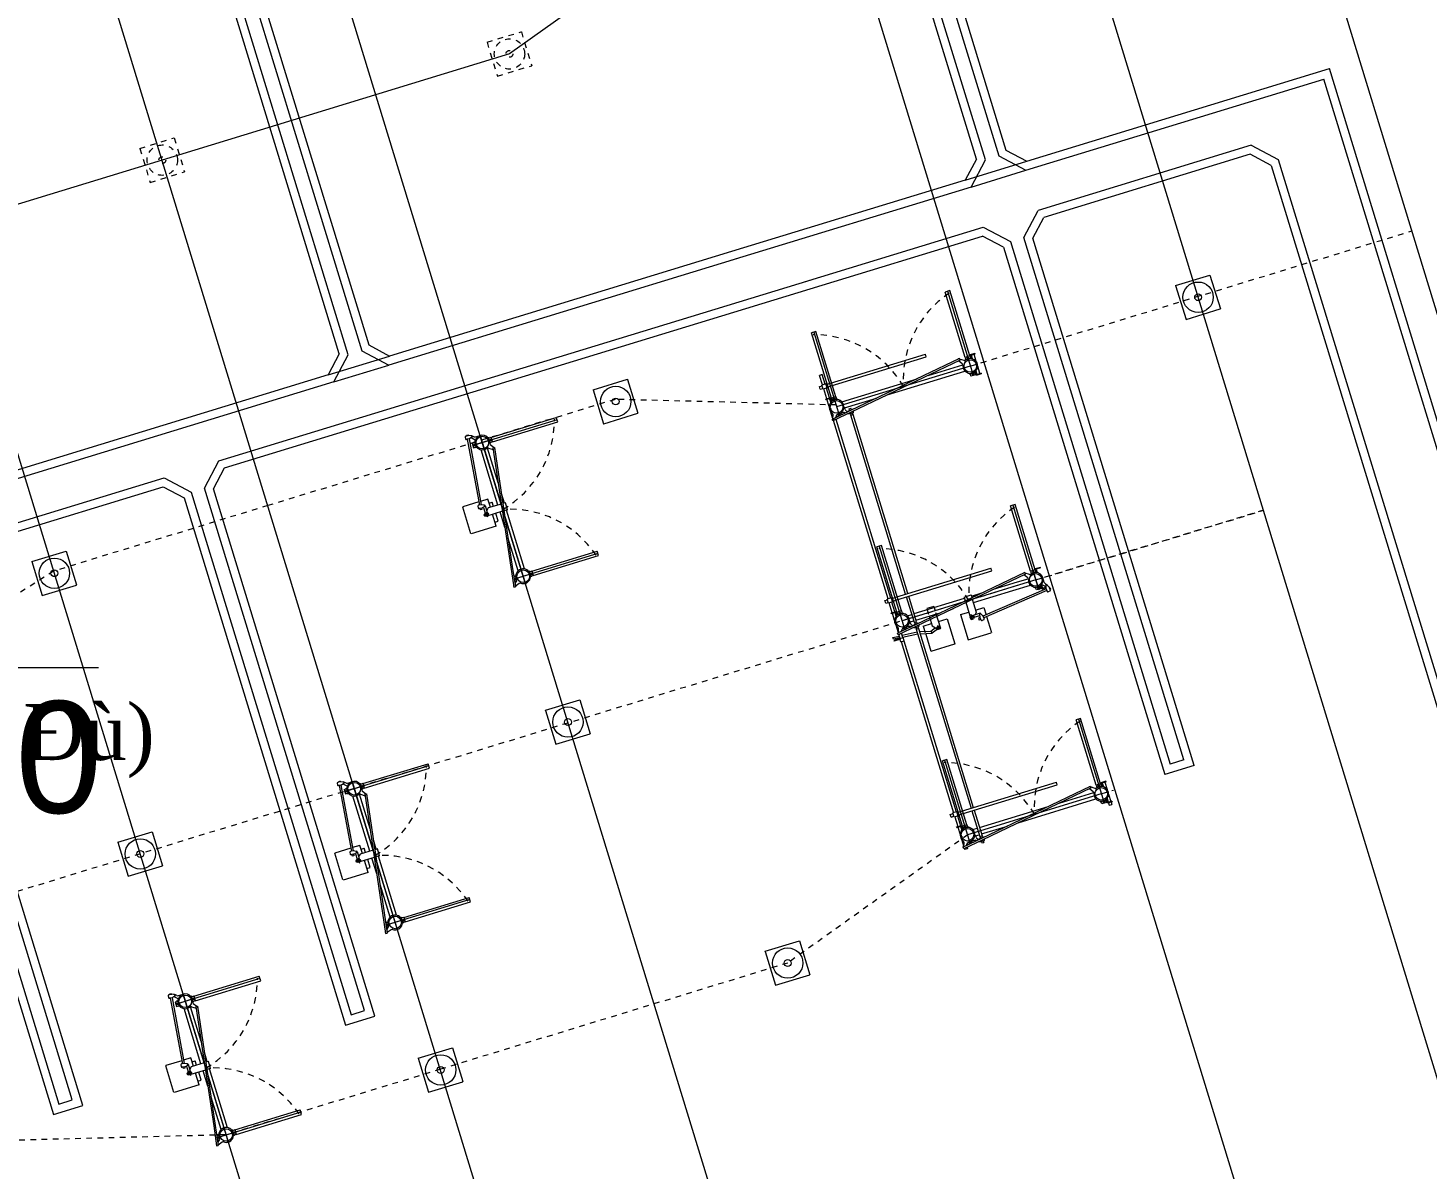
# Model space of a CAD drawing. Header units: metres. Extents: x 0 to 551036, y 0 to 1845929.
# Drawn here: x 547453.79 to 547478.8, y 1841951.92 to 1841972.32 of the extents above; entities that cross this region are included whole.
import ezdxf
from ezdxf.enums import TextEntityAlignment as Align

# ---------------------------------------------------------------- set-up
doc = ezdxf.new("R2010")
doc.units = ezdxf.units.M
doc.header["$MEASUREMENT"] = 0
for name, pattern in [('02 Xref HH1 MBXD$0$HIDDEN', [0.375, 0.25, -0.125]), ('02 Xref KB1 MBTB$0$DASHED2', [0.375, 0.25, -0.125]), ('02 Xref KB1 MBTB$0$HIDDEN', [0.375, 0.25, -0.125])]:
    doc.linetypes.add(name, pattern=pattern)
for name, color, linetype, lineweight in [('_0', 7, 'Continuous', 0), ('BD HH1 KEM TMB$0$nha', 7, 'Continuous', 0), ('Level 13', 7, 'Continuous', 0), ('Level 15', 7, 'Continuous', 0), ('Level 2', 7, 'Continuous', 0), ('Level 4', 7, 'Continuous', 0), ('Level 56', 7, 'Continuous', 0), ('Level 57', 7, 'Continuous', 0), ('Level 62', 7, 'Continuous', 0)]:
    doc.layers.add(name, color=color, linetype=linetype, lineweight=lineweight)
doc.styles.add('Style-Arial', font='arial.ttf')
doc.styles.add('Style-Times New Roman', font='times.ttf')

# ---------------------------------------------------------------- blocks, each defined once
blk = doc.blocks.new('02 Xref KB1 MBTB$0$PI 220kV')
at = {"color": 0, "linetype": 'ByBlock', "lineweight": -2}
for p, q in [((4795497, 235925), (4795503, 235931)), ((4795497, 235925), (4795497, 229588)), ((4795503, 235931), (4801911, 235931)), ((4801911, 235931), (4801917, 235925)), ((4801917, 235925), (4801917, 229588)), ((4795497, 229588), (4795503, 229581)), ((4795503, 229581), (4801911, 229581)), ((4801911, 229581), (4801917, 229588))]:
    blk.add_line(p, q, dxfattribs=at)
for radius in [2718, 611]:
    blk.add_circle((4798728, 232756), radius, dxfattribs=at)
blk = doc.blocks.new('02 Xref KB1 MBTB$0$DCL 3 PHA 01 LTD 220kV')
at = {"color": 0, "linetype": 'ByBlock', "lineweight": -2}
for p, q in [((4417130, 220970), (4417130, 233186)), ((4417970, 233186), (4417130, 233186)), ((4417550, 233186), (4417550, 217519)), ((4417970, 220970), (4417970, 233186)), ((4442130, 220970), (4442130, 233186)), ((4442970, 233186), (4442130, 233186)), ((4442550, 233186), (4442550, 217519)), ((4442970, 220970), (4442970, 233186)), ((4416300, 223710), (4416300, 225510)), ((4416800, 225510), (4416300, 225510)), ((4416800, 223710), (4416800, 225510)), ((4415675, 223085), (4415675, 223585)), ((4415675, 223585), (4416175, 223585)), ((4415675, 223085), (4416175, 223085)), ((4416925, 223710), (4416175, 223710)), ((4416175, 222960), (4416175, 223710)), ((4416925, 222960), (4416175, 222960)), ((4416300, 221128), (4416300, 222960)), ((4416800, 221128), (4416800, 222960)), ((4416925, 222960), (4416925, 223710)), ((4416925, 223585), (4435500, 223585)), ((4416925, 223085), (4435500, 223085)), ((4435500, 223085), (4435500, 223585)), ((4416100, 221028), (4416100, 221128)), ((4416100, 221128), (4417050, 221128)), ((4416100, 221028), (4416950, 221028)), ((4416300, 219660), (4416300, 221028)), ((4416800, 220312), (4416800, 221028)), ((4416950, 221028), (4416950, 220402)), ((4417050, 221128), (4417050, 220447)), ((4417050, 220628), (4417050, 220447)), ((4417150, 220628), (4417050, 220628)), ((4417130, 220970), (4417130, 220628)), ((4417970, 220970), (4417130, 220970)), ((4417150, 220628), (4417150, 220483)), ((4417730, 220720), (4417345, 220720)), ((4417730, 220720), (4417345, 220720)), ((4417950, 220628), (4417950, 220483)), ((4417950, 220628), (4418050, 220628)), ((4417970, 220970), (4417970, 220628)), ((4418050, 220628), (4418050, 220447)), ((4441067, 221056), (4419765, 217862)), ((4441112, 220760), (4419765, 217559)), ((4441288, 219996), (4440794, 220712)), ((4441112, 220760), (4441067, 221056)), ((4441774, 220481), (4441082, 220960)), ((4442050, 220628), (4442050, 220447)), ((4442150, 220628), (4442050, 220628)), ((4442150, 220628), (4442050, 220628)), ((4442970, 220970), (4442130, 220970)), ((4442130, 220970), (4442130, 220628)), ((4442150, 220628), (4442150, 220483)), ((4442730, 220720), (4442345, 220720)), ((4442730, 220720), (4442345, 220720)), ((4442950, 220628), (4443050, 220628)), ((4442950, 220628), (4442950, 220483)), ((4442970, 220970), (4442970, 220628)), ((4444000, 221128), (4443050, 221128)), ((4443050, 221128), (4443050, 220447)), ((4443050, 220628), (4443050, 220447)), ((4444000, 221028), (4443150, 221028)), ((4443150, 221028), (4443150, 220402)), ((4443300, 220312), (4443300, 221028)), ((4443800, 219660), (4443800, 221028)), ((4444000, 221028), (4444000, 221128)), ((4419765, 217862), (4416139, 217318)), ((4416523, 218153), (4416221, 217331)), ((4416300, 217545), (4416300, 218781)), ((4417115, 217805), (4416776, 217414)), ((4417130, 217470), (4417130, 217821)), ((4417730, 217720), (4417345, 217720)), ((4417730, 217720), (4417345, 217720)), ((4417730, 217720), (4417345, 217720)), ((4442550, 219220), (4417550, 219220)), ((4418426, 217895), (4417550, 217895)), ((4417970, 217593), (4417970, 217895)), ((4418709, 217778), (4418774, 217713)), ((4418731, 219820), (4432823, 219820)), ((4418809, 218809), (4418831, 218788)), ((4418875, 218344), (4418875, 218682)), ((4418875, 218620), (4424821, 218620)), ((4418992, 218061), (4419203, 217850)), ((4419057, 217796), (4419515, 217965)), ((4419515, 217965), (4419598, 217965)), ((4419590, 218265), (4419940, 218265)), ((4419590, 217965), (4419590, 218265)), ((4419598, 217965), (4419933, 217965)), ((4419933, 217965), (4420075, 217965)), ((4419940, 217965), (4419940, 218265)), ((4420215, 217505), (4420215, 217626)), ((4426844, 218620), (4441368, 218620)), ((4434846, 219820), (4441341, 219820)), ((4442050, 217812), (4442050, 217993)), ((4442150, 217812), (4442050, 217812)), ((4442150, 217812), (4442050, 217812)), ((4442130, 217470), (4442130, 217812)), ((4442150, 217812), (4442150, 217957)), ((4442730, 217720), (4442345, 217720)), ((4442730, 217720), (4442345, 217720)), ((4442730, 217720), (4442345, 217720)), ((4442950, 217812), (4442950, 217957)), ((4442950, 217812), (4443050, 217812)), ((4442970, 217470), (4442970, 217812)), ((4443050, 217812), (4443050, 217993)), ((4443050, 217312), (4443050, 217993)), ((4443150, 217412), (4443150, 218039)), ((4443300, 217412), (4443300, 218128)), ((4443800, 217412), (4443800, 218781)), ((4443901, 219220), (4443875, 219220)), ((4416184, 217022), (4416139, 217318)), ((4419765, 217559), (4416184, 217022)), ((4416300, 183710), (4416300, 217039)), ((4416800, 183710), (4416800, 217114)), ((4419213, 217476), (4419515, 217364)), ((4419515, 217364), (4419598, 217364)), ((4419557, 217065), (4419974, 217065)), ((4419557, 183585), (4419557, 217065)), ((4419590, 217065), (4419590, 217364)), ((4419598, 217364), (4419933, 217364)), ((4419933, 217364), (4420075, 217364)), ((4419940, 217065), (4419940, 217364)), ((4419974, 183585), (4419974, 217065)), ((4442970, 217470), (4442130, 217470)), ((4444000, 217312), (4443050, 217312)), ((4444000, 217412), (4443150, 217412)), ((4444000, 217412), (4444000, 217312)), ((4417130, 180970), (4417130, 193186)), ((4417970, 193186), (4417130, 193186)), ((4417550, 193186), (4417550, 177519)), ((4417970, 180970), (4417970, 193186)), ((4442130, 180970), (4442130, 193186)), ((4442970, 193186), (4442130, 193186)), ((4442550, 193186), (4442550, 177519)), ((4442970, 180970), (4442970, 193186)), ((4415675, 183585), (4416175, 183585)), ((4415675, 183085), (4415675, 183585)), ((4415675, 183085), (4416175, 183085)), ((4416925, 183710), (4416175, 183710)), ((4416175, 182960), (4416175, 183710)), ((4416925, 182960), (4416175, 182960)), ((4416300, 181128), (4416300, 182960)), ((4416800, 181128), (4416800, 182960)), ((4416925, 182960), (4416925, 183710)), ((4416925, 183585), (4435500, 183585)), ((4416925, 183085), (4435500, 183085)), ((4419557, 178265), (4419557, 183085)), ((4419974, 178265), (4419974, 183085)), ((4435500, 183085), (4435500, 183585)), ((4416100, 181128), (4417050, 181128)), ((4416100, 181028), (4416100, 181128)), ((4416100, 181028), (4416950, 181028)), ((4416300, 179660), (4416300, 181028)), ((4416800, 180312), (4416800, 181028)), ((4416950, 181028), (4416950, 180402)), ((4417050, 181128), (4417050, 180447)), ((4417050, 180628), (4417050, 180447)), ((4417150, 180628), (4417050, 180628)), ((4417130, 180970), (4417130, 180628)), ((4417970, 180970), (4417130, 180970)), ((4417150, 180628), (4417150, 180483)), ((4417730, 180720), (4417345, 180720)), ((4417730, 180720), (4417345, 180720)), ((4417550, 181164), (4417550, 177519)), ((4417950, 180628), (4417950, 180483)), ((4417950, 180628), (4418050, 180628)), ((4417970, 180970), (4417970, 180628)), ((4418050, 180628), (4418050, 180447)), ((4441067, 181056), (4419765, 177862)), ((4441112, 180760), (4419765, 177559)), ((4441288, 179996), (4440794, 180712)), ((4441112, 180760), (4441067, 181056)), ((4441774, 180481), (4441082, 180960)), ((4442150, 180628), (4442050, 180628)), ((4442150, 180628), (4442050, 180628)), ((4442050, 180628), (4442050, 180447)), ((4442970, 180970), (4442130, 180970)), ((4442130, 180970), (4442130, 180628)), ((4442150, 180628), (4442150, 180483)), ((4442730, 180720), (4442345, 180720)), ((4442730, 180720), (4442345, 180720)), ((4442550, 181071), (4442550, 177364)), ((4442950, 180628), (4443050, 180628)), ((4442950, 180628), (4442950, 180483)), ((4442970, 180970), (4442970, 180628)), ((4443050, 181128), (4443050, 180447)), ((4444000, 181128), (4443050, 181128)), ((4443050, 180628), (4443050, 180447)), ((4443150, 181028), (4443150, 180402)), ((4444000, 181028), (4443150, 181028)), ((4444000, 181028), (4444000, 181128)), ((4419765, 177862), (4416139, 177318)), ((4416523, 178153), (4416221, 177331)), ((4416300, 177545), (4416300, 178781)), ((4417115, 177805), (4416776, 177414)), ((4417130, 177470), (4417130, 177821)), ((4417730, 177720), (4417345, 177720)), ((4417730, 177720), (4417345, 177720)), ((4417730, 177720), (4417345, 177720)), ((4442550, 179220), (4417550, 179220)), ((4418426, 177895), (4417550, 177895)), ((4417970, 177593), (4417970, 177895)), ((4418709, 177778), (4418774, 177713)), ((4418731, 179820), (4419557, 179820)), ((4418809, 178809), (4418831, 178788)), ((4418875, 178344), (4418875, 178682)), ((4418875, 178620), (4419557, 178620)), ((4418992, 178061), (4419203, 177850)), ((4419057, 177796), (4419515, 177965)), ((4419515, 177965), (4419598, 177965)), ((4419557, 178265), (4419974, 178265)), ((4419590, 178265), (4419590, 177965)), ((4419598, 177965), (4419933, 177965)), ((4419933, 177965), (4420075, 177965)), ((4419940, 178265), (4419940, 177965)), ((4419974, 179820), (4429400, 179820)), ((4419974, 178620), (4424471, 178620)), ((4420215, 177505), (4420215, 177626)), ((4422023, 178620), (4422428, 178620)), ((4423728, 180035), (4422428, 180035)), ((4422428, 180035), (4422428, 178984)), ((4422428, 178681), (4422428, 176818)), ((4423728, 180035), (4423728, 179179)), ((4423728, 178876), (4423728, 175935)), ((4426494, 178620), (4426900, 178620)), ((4429400, 180035), (4430700, 180035)), ((4429400, 180035), (4429400, 179359)), ((4429400, 179056), (4429400, 175935)), ((4430700, 180035), (4430700, 179554)), ((4430700, 179820), (4432473, 179820)), ((4430700, 179820), (4432473, 179820)), ((4430700, 179251), (4430700, 176818)), ((4430700, 178620), (4438050, 178620)), ((4434846, 179820), (4439350, 179820)), ((4438050, 178620), (4441368, 178620)), ((4439350, 179820), (4441341, 179820)), ((4442050, 177812), (4442050, 177993)), ((4442150, 177812), (4442050, 177812)), ((4442150, 177812), (4442050, 177812)), ((4442130, 177470), (4442130, 177812)), ((4442150, 177812), (4442150, 177957)), ((4442730, 177720), (4442345, 177720)), ((4442730, 177720), (4442345, 177720)), ((4442730, 177720), (4442345, 177720)), ((4442950, 177812), (4442950, 177957)), ((4442950, 177812), (4443050, 177812)), ((4442970, 177470), (4442970, 177812)), ((4443050, 177812), (4443050, 177993)), ((4443050, 177312), (4443050, 177993)), ((4443150, 177412), (4443150, 178039)), ((4443300, 177412), (4443300, 178128)), ((4443334, 178153), (4443920, 177567)), ((4443800, 177412), (4443800, 177687)), ((4443875, 178344), (4443875, 179220)), ((4443969, 177698), (4443925, 177521)), ((4443992, 178061), (4444247, 177806)), ((4444231, 177727), (4444275, 177637)), ((4444275, 177637), (4444448, 177289)), ((4415105, 176519), (4415131, 176855)), ((4416300, 176427), (4415105, 176519)), ((4415131, 176855), (4416300, 176765)), ((4415131, 176270), (4415131, 176170)), ((4416322, 176269), (4415131, 176270)), ((4416322, 176169), (4415131, 176170)), ((4416184, 177022), (4416139, 177318)), ((4419765, 177559), (4416184, 177022)), ((4416230, 176319), (4416870, 176319)), ((4416230, 176269), (4416230, 176319)), ((4416230, 175719), (4416230, 176169)), ((4416230, 175719), (4416870, 175719)), ((4416300, 176319), (4416300, 177039)), ((4416300, 175719), (4416300, 143710)), ((4416322, 176169), (4416322, 176269)), ((4416800, 176319), (4416800, 177114)), ((4419557, 176516), (4416800, 176727)), ((4416800, 176389), (4419547, 176178)), ((4416800, 175719), (4416800, 175719)), ((4416800, 175719), (4416800, 143710)), ((4416870, 175719), (4416870, 176319)), ((4417130, 177512), (4417130, 177562)), ((4419213, 177476), (4419515, 177365)), ((4419515, 177365), (4419598, 177365)), ((4419557, 177065), (4419974, 177065)), ((4419557, 177065), (4419557, 143585)), ((4419590, 177365), (4419590, 177065)), ((4419598, 177365), (4419933, 177365)), ((4419933, 177365), (4420075, 177365)), ((4419940, 177365), (4419940, 177065)), ((4419974, 177065), (4419974, 143585)), ((4421930, 175888), (4419974, 176405)), ((4419974, 176065), (4422066, 175512)), ((4420908, 177221), (4422428, 177220)), ((4420908, 177221), (4420908, 176043)), ((4420908, 175705), (4420908, 172531)), ((4422909, 176244), (4421930, 175888)), ((4421930, 175888), (4422066, 175512)), ((4423183, 175918), (4422066, 175512)), ((4422428, 176818), (4423253, 175835)), ((4423027, 176220), (4423824, 176220)), ((4423628, 175835), (4423253, 175835)), ((4423428, 175829), (4423428, 176555)), ((4423728, 175935), (4423628, 175835)), ((4423728, 177220), (4425380, 177220)), ((4425380, 177220), (4425380, 172510)), ((4427880, 177220), (4429400, 177220)), ((4427880, 177220), (4427880, 172510)), ((4430131, 176220), (4429216, 176220)), ((4429400, 175935), (4429500, 175835)), ((4429500, 175835), (4429875, 175835)), ((4429700, 175662), (4429700, 176671)), ((4430030, 176020), (4429875, 175835)), ((4430000, 176420), (4430000, 176020)), ((4431310, 176420), (4430000, 176420)), ((4431037, 176020), (4430000, 176020)), ((4430700, 176818), (4430366, 176420)), ((4430700, 177220), (4432220, 177220)), ((4431030, 175693), (4430758, 175655)), ((4430758, 175655), (4430805, 175318)), ((4431077, 175356), (4430805, 175318)), ((4431122, 176250), (4431019, 175772)), ((4431019, 175772), (4431030, 175691)), ((4431030, 175691), (4431077, 175359)), ((4431077, 175359), (4431096, 175218)), ((4431571, 175143), (4431255, 175099)), ((4431310, 176420), (4431410, 176320)), ((4431382, 176286), (4431613, 175856)), ((4431410, 176222), (4431410, 176320)), ((4431613, 175856), (4431624, 175774)), ((4443860, 177141), (4431622, 175791)), ((4431624, 175774), (4431671, 175442)), ((4443897, 176803), (4431669, 175454)), ((4431671, 175442), (4431691, 175301)), ((4432220, 177220), (4432220, 175859)), ((4432220, 175517), (4432220, 172530)), ((4442970, 177470), (4442130, 177470)), ((4443873, 177312), (4443050, 177312)), ((4443898, 177412), (4443150, 177412)), ((4443300, 177077), (4443300, 177312)), ((4443800, 177134), (4443800, 177312)), ((4443925, 177521), (4443851, 177224)), ((4443851, 177224), (4443860, 177142)), ((4443860, 177142), (4443896, 176809)), ((4443896, 176809), (4443912, 176668)), ((4444384, 176578), (4444066, 176544)), ((4444446, 177287), (4444454, 177205)), ((4444556, 177220), (4444456, 177210)), ((4444457, 177207), (4444493, 176874)), ((4444593, 176882), (4444493, 176872)), ((4444493, 176874), (4444508, 176733)), ((4444556, 177220), (4444593, 176882)), ((4420908, 172531), (4420918, 172531)), ((4420938, 172510), (4425380, 172510)), ((4425380, 172531), (4425390, 172531)), ((4427880, 172510), (4432190, 172510)), ((4417130, 140970), (4417130, 153186)), ((4417970, 153186), (4417130, 153186)), ((4417550, 153186), (4417550, 137519)), ((4417970, 140970), (4417970, 153186)), ((4442130, 140970), (4442130, 153186)), ((4442970, 153186), (4442130, 153186)), ((4442550, 153186), (4442550, 137519)), ((4442970, 140970), (4442970, 153186)), ((4415675, 143585), (4416175, 143585)), ((4415675, 143085), (4415675, 143585)), ((4415675, 143085), (4416175, 143085)), ((4416175, 142960), (4416175, 143710)), ((4416925, 143710), (4416175, 143710)), ((4416925, 142960), (4416175, 142960)), ((4416300, 142960), (4416300, 141128)), ((4416800, 142960), (4416800, 141128)), ((4416925, 142960), (4416925, 143710)), ((4416925, 143585), (4435500, 143585)), ((4416925, 143085), (4435500, 143085)), ((4419557, 143085), (4419557, 138265)), ((4419974, 143085), (4419974, 138265)), ((4435500, 143085), (4435500, 143585)), ((4416100, 141128), (4417050, 141128)), ((4416100, 141028), (4416100, 141128)), ((4416100, 141028), (4416950, 141028)), ((4416300, 141028), (4416300, 139660)), ((4416800, 141028), (4416800, 140312)), ((4416950, 141028), (4416950, 140402)), ((4417050, 141128), (4417050, 140447)), ((4417150, 140628), (4417050, 140628)), ((4417050, 140628), (4417050, 140447)), ((4417130, 140970), (4417130, 140628)), ((4417970, 140970), (4417130, 140970)), ((4417150, 140628), (4417150, 140483)), ((4417730, 140720), (4417345, 140720)), ((4417730, 140720), (4417345, 140720)), ((4417950, 140628), (4418050, 140628)), ((4417950, 140628), (4417950, 140483)), ((4417970, 140970), (4417970, 140628)), ((4418050, 140628), (4418050, 140447)), ((4441067, 141056), (4419765, 137862)), ((4441112, 140760), (4419765, 137559)), ((4441288, 139996), (4440794, 140712)), ((4441112, 140760), (4441067, 141056)), ((4441774, 140481), (4441082, 140960)), ((4442150, 140628), (4442050, 140628)), ((4442150, 140628), (4442050, 140628)), ((4442050, 140628), (4442050, 140447)), ((4442970, 140970), (4442130, 140970)), ((4442130, 140970), (4442130, 140628)), ((4442150, 140628), (4442150, 140483)), ((4442730, 140720), (4442345, 140720)), ((4442730, 140720), (4442345, 140720)), ((4442950, 140628), (4443050, 140628)), ((4442950, 140628), (4442950, 140483)), ((4442970, 140970), (4442970, 140628)), ((4443050, 141128), (4443050, 140447)), ((4444000, 141128), (4443050, 141128)), ((4443050, 140628), (4443050, 140447)), ((4443150, 141028), (4443150, 140402)), ((4444000, 141028), (4443150, 141028)), ((4443300, 141028), (4443300, 140312)), ((4443800, 141028), (4443800, 139660)), ((4444000, 141028), (4444000, 141128)), ((4419765, 137862), (4416139, 137318)), ((4419765, 137559), (4416184, 137022)), ((4416523, 138153), (4416221, 137331)), ((4416300, 138781), (4416300, 137545)), ((4417115, 137805), (4416776, 137414)), ((4416950, 137440), (4416950, 137614)), ((4417050, 137455), (4417050, 137730)), ((4417130, 137470), (4417130, 137821)), ((4417730, 137720), (4417345, 137720)), ((4417730, 137720), (4417345, 137720)), ((4417730, 137720), (4417345, 137720)), ((4442550, 139220), (4417550, 139220)), ((4418426, 137895), (4417550, 137895)), ((4417970, 137593), (4417970, 137895)), ((4418709, 137778), (4418774, 137713)), ((4418731, 139820), (4419557, 139820)), ((4418809, 138809), (4418831, 138788)), ((4418875, 138344), (4418875, 138682)), ((4418875, 138620), (4419557, 138620)), ((4418992, 138061), (4419203, 137850)), ((4419057, 137796), (4419515, 137965)), ((4419515, 137965), (4419598, 137965)), ((4419557, 138265), (4419974, 138265)), ((4419590, 138265), (4419590, 137965)), ((4419598, 137965), (4419933, 137965)), ((4419933, 137965), (4420075, 137965)), ((4419940, 138265), (4419940, 137965)), ((4419974, 139820), (4432823, 139820)), ((4419974, 138620), (4424821, 138620)), ((4420215, 137505), (4420215, 137626)), ((4426844, 138620), (4441368, 138620)), ((4434846, 139820), (4441341, 139820)), ((4442050, 137812), (4442050, 137993)), ((4442150, 137812), (4442050, 137812)), ((4442150, 137812), (4442050, 137812)), ((4442130, 137470), (4442130, 137812)), ((4442150, 137812), (4442150, 137957)), ((4442730, 137720), (4442345, 137720)), ((4442730, 137720), (4442345, 137720)), ((4442730, 137720), (4442345, 137720)), ((4442950, 137812), (4442950, 137957)), ((4442950, 137812), (4443050, 137812)), ((4442970, 137470), (4442970, 137812)), ((4443050, 137312), (4443050, 137993)), ((4443150, 137412), (4443150, 138039)), ((4443300, 138128), (4443300, 137412)), ((4443800, 138781), (4443800, 137412)), ((4416100, 137412), (4416100, 137312)), ((4416100, 137412), (4416251, 137412)), ((4416100, 137312), (4416140, 137312)), ((4416184, 137022), (4416139, 137318)), ((4416300, 137039), (4416300, 136844)), ((4416800, 136844), (4416300, 136844)), ((4416800, 137114), (4416800, 136844)), ((4419213, 137476), (4419515, 137364)), ((4419515, 137364), (4419598, 137364)), ((4419590, 137364), (4419590, 137065)), ((4419590, 137065), (4419940, 137065)), ((4419598, 137364), (4419933, 137364)), ((4419933, 137364), (4420075, 137364)), ((4419940, 137364), (4419940, 137065)), ((4442970, 137470), (4442130, 137470)), ((4444000, 137312), (4443050, 137312)), ((4444000, 137412), (4443150, 137412)), ((4443300, 137312), (4443300, 136844)), ((4443300, 136844), (4443800, 136844)), ((4443800, 137312), (4443800, 136844)), ((4444000, 137412), (4444000, 137312))]:
    blk.add_line(p, q, dxfattribs=at)
for centre, radius in [((4417550, 219220), 1125), ((4417550, 220720), 120), ((4417550, 220345), 90), ((4442550, 219220), 1125), ((4442550, 220720), 120), ((4442550, 220345), 90), ((4416425, 219220), 90), ((4417550, 217720), 120), ((4417550, 218095), 90), ((4418675, 219220), 90), ((4441425, 219220), 90), ((4442550, 217720), 120), ((4442550, 218095), 90), ((4443675, 219220), 90), ((4416359, 217200), 81.2), ((4417550, 179220), 1125), ((4417550, 180720), 120), ((4417550, 180345), 90), ((4442550, 179220), 1125), ((4442550, 180720), 120), ((4442550, 180345), 90), ((4416425, 179220), 90), ((4417550, 177720), 120), ((4417550, 178095), 90), ((4418675, 179220), 90), ((4441425, 179220), 90), ((4442550, 177720), 120), ((4442550, 178095), 90), ((4443675, 179220), 90), ((4423428, 176220), 200), ((4429700, 176220), 300), ((4417550, 139220), 1125), ((4417550, 140720), 120), ((4417550, 140345), 90), ((4442550, 139220), 1125), ((4442550, 140720), 120), ((4442550, 140345), 90), ((4416425, 139220), 90), ((4417550, 137720), 120), ((4417550, 138095), 90), ((4418675, 139220), 90), ((4441425, 139220), 90), ((4442550, 137720), 120), ((4442550, 138095), 90), ((4443675, 139220), 90)]:
    blk.add_circle(centre, radius, dxfattribs=at)
at = {"color": 2, "linetype": '02 Xref KB1 MBTB$0$DASHED2', "lineweight": 13, "ltscale": 4500}
for centre, start, end in [((4411965, 215012), 13.09799, 73.13135), ((4448134, 215012), 106.86865, 166.90201), ((4411965, 175012), 13.09799, 73.13135), ((4448134, 175012), 106.86865, 166.90201), ((4411965, 135012), 13.09799, 73.13135), ((4448134, 135012), 106.86865, 166.90201)]:
    blk.add_arc(centre, 18567, start, end, dxfattribs=at)
at = {"color": 0, "linetype": 'ByBlock', "lineweight": -2}
for centre, radius, start, end in [((4417550, 219220), 1325, 0, 180), ((4440891, 220878), 175, 67.52546, 129.53164), ((4442550, 219220), 1325, 158.13923, 111.86087), ((4441945, 220728), 300, 235.37038, 291.86087), ((4417550, 219220), 1325, 180, 216.36077), ((4416241, 218257), 300, 339.87038, 36.36077), ((4417341, 217609), 300, 82.63914, 139.12963), ((4417550, 219220), 1325, 262.63914, 0), ((4418426, 217495), 400, 45, 90.00001), ((4418725, 218682), 150, 359.99999, 45), ((4419275, 218344), 400, 179.99999, 225), ((4419105, 217665), 140, 110.19714, 144.41481), ((4420075, 217825), 140, 44.92275, 90), ((4441042, 219825), 300, 338.13923, 34.62962), ((4416359, 217200), 175, 247.52615, 309.53028), ((4420075, 217505), 140, 270, 0), ((4417550, 179220), 1325, 0, 180), ((4440891, 180878), 175, 67.52546, 129.53164), ((4442550, 179220), 1325, 158.13923, 111.86087), ((4441945, 180728), 300, 235.37038, 291.86087), ((4417550, 179220), 1325, 180, 216.36077), ((4416241, 178257), 300, 339.87038, 36.36077), ((4417341, 177609), 300, 82.63914, 139.12963), ((4417550, 179220), 1325, 262.63914, 0), ((4418426, 177495), 400, 45, 90.00001), ((4418725, 178682), 150, 359.99999, 45), ((4419275, 178344), 400, 179.99999, 225), ((4419105, 177665), 140, 110.19714, 144.41481), ((4420075, 177825), 140, 44.92275, 90), ((4441042, 179825), 300, 338.13923, 34.62962), ((4444275, 178344), 400, 179.99995, 224.99995), ((4444105, 177664), 140, 26.39759, 166.00318), ((4444141, 177700), 150, 329.57226, 45.00004), ((4416359, 177200), 175, 247.52615, 309.53028), ((4420075, 177505), 140, 270, 0), ((4431235, 175237), 140, 187.99847, 277.99847), ((4431259, 176220), 140, 28.19573, 167.80132), ((4431552, 175282), 140, 277.99847, 7.99847), ((4444051, 176683), 140, 186.20032, 276.20032), ((4444369, 176717), 140, 276.20032, 6.20032), ((4420938, 172530), 20, 180, 270), ((4425410, 172530), 20, 180, 270), ((4417550, 139220), 1325, 0, 180), ((4440891, 140878), 175, 67.52546, 129.53164), ((4442550, 139220), 1325, 158.13923, 111.86087), ((4441945, 140728), 300, 235.37038, 291.86087), ((4417550, 139220), 1325, 180, 216.36077), ((4416241, 138257), 300, 339.87038, 36.36077), ((4417341, 137609), 300, 82.63914, 139.12963), ((4417550, 139220), 1325, 262.63914, 0), ((4418426, 137495), 400, 45, 90.00001), ((4418725, 138682), 150, 359.99999, 45), ((4419275, 138344), 400, 179.99999, 225), ((4419105, 137665), 140, 110.19714, 144.41481), ((4420075, 137825), 140, 44.92275, 90), ((4441042, 139825), 300, 338.13923, 34.62962), ((4416359, 137200), 175, 247.52615, 309.53028), ((4420075, 137505), 140, 270, 0)]:
    blk.add_arc(centre, radius, start, end, dxfattribs=at)
blk = doc.blocks.new('02 Xref KB1 MBTB$0$DS 1P2ES 220')
at = {"color": 0, "linetype": 'ByBlock', "lineweight": -2}
for p, q in [((-227849, 261542), (-240065, 261542)), ((-240065, 261542), (-240065, 260702)), ((-240065, 261122), (-224397, 261122)), ((-227849, 260702), (-240065, 260702)), ((-228043, 261122), (-224397, 261122)), ((-227849, 261542), (-227507, 261542)), ((-227849, 260702), (-227849, 261542)), ((-227849, 260702), (-227507, 260702)), ((-227599, 260942), (-227599, 261327)), ((-227599, 260942), (-227599, 261327)), ((-227507, 261522), (-227507, 261622)), ((-227507, 261622), (-227326, 261622)), ((-227507, 261522), (-227362, 261522)), ((-227507, 260722), (-227507, 260622)), ((-227507, 260722), (-227362, 260722)), ((-227507, 260622), (-227326, 260622)), ((-226099, 234771), (-226099, 262603)), ((-225032, 262149), (-224209, 262450)), ((-224691, 260622), (-224872, 260622)), ((-224691, 260722), (-224836, 260722)), ((-224741, 258906), (-224197, 262532)), ((-224349, 261542), (-224700, 261542)), ((-224691, 260722), (-224691, 260622)), ((-224471, 260702), (-224691, 260702)), ((-224684, 261557), (-224293, 261895)), ((-224599, 260942), (-224599, 261327)), ((-224599, 260942), (-224599, 261327)), ((-224599, 260942), (-224599, 261327)), ((-224391, 261542), (-224441, 261542)), ((-224437, 258906), (-223900, 262488)), ((-223900, 262488), (-224197, 262532)), ((-227935, 237605), (-224741, 258906)), ((-227638, 237560), (-224437, 258906)), ((-226699, 259941), (-226699, 248922)), ((-225499, 259941), (-225499, 253851)), ((-225499, 251828), (-225499, 248922)), ((-224102, 250422), (-224699, 250422)), ((-224699, 250422), (-224699, 248922)), ((-224102, 251142), (-224102, 248922)), ((-224102, 251142), (-219410, 251142)), ((-219389, 251112), (-219389, 246132)), ((-226914, 248922), (-226238, 248922)), ((-226914, 248922), (-226914, 247622)), ((-226914, 247622), (-226433, 247622)), ((-226699, 247622), (-226699, 245848)), ((-226699, 247622), (-226699, 245848)), ((-226130, 247622), (-223696, 247622)), ((-225935, 248922), (-222814, 248922)), ((-225499, 247622), (-225499, 237303)), ((-224699, 247622), (-224699, 246822)), ((-224102, 247622), (-224102, 246102)), ((-223696, 247622), (-223299, 247956)), ((-222541, 248622), (-223550, 248622)), ((-223299, 247012), (-223299, 248322)), ((-223299, 248322), (-222899, 248322)), ((-223099, 248191), (-223099, 249106)), ((-222899, 248291), (-222714, 248446)), ((-222899, 247285), (-222899, 248322)), ((-222814, 248922), (-222714, 248822)), ((-222714, 248822), (-222714, 248446)), ((-224102, 246822), (-224699, 246822)), ((-224102, 246102), (-222738, 246102)), ((-224019, 234811), (-222670, 246700)), ((-223681, 234774), (-222333, 246652)), ((-223299, 247012), (-223199, 246912)), ((-223100, 246912), (-223199, 246912)), ((-223165, 246940), (-222735, 246709)), ((-223128, 247200), (-222651, 247303)), ((-222735, 246709), (-222653, 246697)), ((-222653, 246697), (-222321, 246651)), ((-222651, 247303), (-222569, 247292)), ((-222572, 247292), (-222534, 247563)), ((-222569, 247292), (-222238, 247245)), ((-222534, 247563), (-222197, 247516)), ((-222396, 246102), (-219409, 246102)), ((-222321, 246651), (-222180, 246631)), ((-222238, 247245), (-222096, 247225)), ((-222235, 247245), (-222197, 247516)), ((-222022, 246750), (-221977, 247067)), ((-219409, 246102), (-219409, 246112)), ((-226699, 243825), (-226699, 237330)), ((-227638, 237560), (-227935, 237605)), ((-226874, 237383), (-227591, 237878)), ((-227849, 236542), (-240065, 236542)), ((-240065, 236542), (-240065, 235702)), ((-240065, 236122), (-224397, 236122)), ((-227849, 235702), (-240065, 235702)), ((-227950, 236122), (-224243, 236122)), ((-227849, 236542), (-227507, 236542)), ((-227849, 235702), (-227849, 236542)), ((-227849, 235702), (-227507, 235702)), ((-227360, 236897), (-227838, 237590)), ((-227599, 235942), (-227599, 236327)), ((-227599, 235942), (-227599, 236327)), ((-227507, 236622), (-227326, 236622)), ((-227507, 236522), (-227507, 236622)), ((-227507, 236522), (-227507, 236622)), ((-227507, 236522), (-227362, 236522)), ((-227507, 235722), (-227362, 235722)), ((-227507, 235722), (-227507, 235622)), ((-227507, 235622), (-227326, 235622)), ((-225031, 235337), (-224446, 234752)), ((-224691, 236622), (-224872, 236622)), ((-224691, 235622), (-224872, 235622)), ((-224691, 236522), (-224836, 236522)), ((-224691, 235722), (-224836, 235722)), ((-224691, 236522), (-224691, 236622)), ((-224691, 236522), (-224691, 236622)), ((-224349, 236542), (-224691, 236542)), ((-224691, 235722), (-224691, 235622)), ((-224349, 235702), (-224691, 235702)), ((-224599, 235942), (-224599, 236327)), ((-224599, 235942), (-224599, 236327)), ((-224599, 235942), (-224599, 236327)), ((-224349, 235702), (-224349, 236542)), ((-225222, 234797), (-226099, 234797)), ((-224940, 234680), (-224685, 234425)), ((-224605, 234441), (-224515, 234396)), ((-224577, 234702), (-224400, 234746)), ((-224515, 234396), (-224168, 234224)), ((-224400, 234746), (-224103, 234820)), ((-224166, 234226), (-224084, 234217)), ((-224103, 234820), (-224021, 234811)), ((-224099, 234116), (-224088, 234215)), ((-224099, 234116), (-223761, 234079)), ((-224086, 234215), (-223753, 234179)), ((-224021, 234811), (-223688, 234775)), ((-223761, 234079), (-223750, 234178)), ((-223753, 234179), (-223611, 234163)), ((-223688, 234775), (-223546, 234760)), ((-223457, 234287), (-223422, 234605))]:
    blk.add_line(p, q, dxfattribs=at)
for centre, radius in [((-227599, 261122), 120), ((-227224, 261122), 90), ((-226099, 261122), 1125), ((-226099, 262247), 90), ((-224974, 261122), 90), ((-224599, 261122), 120), ((-226099, 259997), 90), ((-223099, 248622), 300), ((-227599, 236122), 120), ((-227224, 236122), 90), ((-226099, 236122), 1125), ((-226099, 237247), 90), ((-224974, 236122), 90), ((-224599, 236122), 120), ((-226099, 234997), 90)]:
    blk.add_circle(centre, radius, dxfattribs=at)
at = {"color": 2, "linetype": '02 Xref KB1 MBTB$0$HIDDEN', "lineweight": 13, "ltscale": 4500}
for centre, start, end in [((-221891, 266706), 196.86865, 256.90201), ((-221891, 230538), 103.09799, 163.13135)]:
    blk.add_arc(centre, 18567, start, end, dxfattribs=at)
at = {"color": 0, "linetype": 'ByBlock', "lineweight": -2}
for centre, radius, start, end in [((-226099, 261122), 1325, 90, 270), ((-226099, 261122), 1325, 53.63923, 90), ((-226099, 261122), 1325, 270, 7.36086), ((-225135, 262431), 300, 233.63923, 290.12962), ((-224487, 261330), 300, 130.87037, 187.36086), ((-224078, 262312), 175, 320.46972, 22.47385), ((-223099, 247063), 140, 102.19868, 241.80427), ((-222160, 246770), 140, 262.00153, 352.00153), ((-222116, 247086), 140, 352.00153, 82.00153), ((-219409, 246132), 20, 270, 0), ((-227757, 237780), 175, 140.46836, 202.47454), ((-226099, 236122), 1325, 158.13913, 111.86077), ((-227607, 236727), 300, 338.13913, 34.62962), ((-226704, 237630), 300, 235.37038, 291.86077), ((-225222, 234397), 400, 45.00005, 90.00005), ((-224579, 234531), 150, 224.99996, 300.42774), ((-224543, 234566), 140, 103.99682, 243.60241), ((-223596, 234302), 140, 263.79968, 353.79968), ((-223562, 234621), 140, 353.79968, 83.79968)]:
    blk.add_arc(centre, radius, start, end, dxfattribs=at)
blk = doc.blocks.new('BAR')
at = {"color": 1, "lineweight": 13, "elevation": 0, "flags": 128}
blk.add_lwpolyline([(980460, 2696384), (1436265, 2696383)], dxfattribs=at)
at = {"color": 3, "lineweight": 13, "elevation": 0, "flags": 128}
blk.add_lwpolyline([(980460, 2656389), (1436264, 2656389)], dxfattribs=at)
at = {"color": 2, "lineweight": 13, "elevation": 0, "flags": 128}
blk.add_lwpolyline([(980459, 2616389), (1436264, 2616390)], dxfattribs=at)
blk = doc.blocks.new('hh')
at = {"color": 251, "linetype": '02 Xref KB1 MBTB$0$DASHED2', "lineweight": -2, "ltscale": 2000}
for p, q in [((1322677, 2829528, 0), (1322670, 2829521, 0)), ((1322670, 2829521, 0), (1322670, 2823114, 0)), ((1329014, 2829528, 0), (1322677, 2829528, 0)), ((1329014, 2829528, 0), (1329021, 2829521, 0)), ((1329021, 2829521, 0), (1329021, 2823114, 0)), ((1322670, 2823114, 0), (1322677, 2823107, 0)), ((1329014, 2823107, 0), (1322677, 2823107, 0)), ((1329021, 2823114, 0), (1329014, 2823107, 0)), ((1322683, 2764619, 0), (1322677, 2764613, 0)), ((1322677, 2764613, 0), (1322677, 2758205, 0)), ((1329021, 2764619, 0), (1322683, 2764619, 0)), ((1329021, 2764619, 0), (1329027, 2764613, 0)), ((1329027, 2764613, 0), (1329027, 2758205, 0)), ((1322677, 2758205, 0), (1322683, 2758199, 0)), ((1329021, 2758199, 0), (1322683, 2758199, 0)), ((1329027, 2758205, 0), (1329021, 2758199, 0))]:
    blk.add_line(p, q, dxfattribs=at)
for centre, radius in [((1325846, 2826296, 0), 2718), ((1325846, 2826296, 0), 611), ((1325852, 2761388, 0), 2718), ((1325852, 2761388, 0), 611)]:
    blk.add_circle(centre, radius, dxfattribs=at)
blk = doc.blocks.new('Substation')
at = {"linetype": '02 Xref HH1 MBXD$0$HIDDEN', "elevation": 0}
for points in [[(3139304.345, 2123971.339), (3139304.345, 2123928.787), (3139304.345, 2124421.246)], [(3139264.346, 2123996.243), (3139251.816, 2124033.786), (3139251.809, 2124098.694), (3139251.809, 2124138.769), (3139264.324, 2124183.794)], [(3139344.685, 2123996.243), (3139357.215, 2124033.786), (3139357.221, 2124098.694), (3139357.221, 2124138.769), (3139344.706, 2124183.794)], [(3139264.345, 2123971.339), (3139264.345, 2123969.054)], [(3139344.345, 2123971.339), (3139344.345, 2123888.788)]]:
    blk.add_lwpolyline(points, dxfattribs=at)
at = {"color": 251, "linetype": '02 Xref KB1 MBTB$0$DASHED2', "ltscale": 2000, "elevation": 0}
blk.add_lwpolyline([(3139434.346, 2123996.243), (3139421.816, 2124033.786), (3139421.809, 2124098.694), (3139421.809, 2124138.769), (3139434.324, 2124183.794)], dxfattribs=at)
at = {"layer": 'BD HH1 KEM TMB$0$nha', "lineweight": 13}
for p, q in [((3139374.914, 2124080.957, 0), (3139378.793, 2124077.078, 0)), ((3139379.414, 2124078.578, 0), (3139376.414, 2124081.578, 0)), ((3139378.793, 2124074.578, 0), (3139374.914, 2124070.699, 0)), ((3139379.414, 2124073.078, 0), (3139376.414, 2124070.078, 0)), ((3139374.914, 2123961.852, 0), (3139378.793, 2123957.974, 0)), ((3139379.414, 2123959.474, 0), (3139376.414, 2123962.474, 0)), ((3139378.793, 2123955.474, 0), (3139374.914, 2123951.595, 0)), ((3139379.414, 2123953.974, 0), (3139376.414, 2123950.974, 0))]:
    blk.add_line(p, q, dxfattribs=at)
at = {"layer": 'BD HH1 KEM TMB$0$nha', "color": 6, "lineweight": 13}
for p, q in [((3139378.793, 2124077.078, 0), (3139512.821, 2124077.078, 0)), ((3139379.414, 2124078.578, 0), (3139514.321, 2124078.578, 0)), ((3139512.821, 2124074.578, 0), (3139378.793, 2124074.578, 0)), ((3139514.321, 2124073.078, 0), (3139379.414, 2124073.078, 0)), ((3139379.414, 2123959.474, 0), (3139514.321, 2123959.474, 0)), ((3139378.793, 2123957.974, 0), (3139512.821, 2123957.974, 0)), ((3139512.821, 2123955.474, 0), (3139378.793, 2123955.474, 0)), ((3139514.321, 2123953.974, 0), (3139379.414, 2123953.974, 0))]:
    blk.add_line(p, q, dxfattribs=at)
at = {"layer": 'Level 62', "lineweight": 13}
for p, q in [((3139309.468, 2124167.244, 0), (3139264.323, 2124167.244, 0)), ((3139264.323, 2124167.244, 0), (3139264.323, 2124161.744, 0)), ((3139310.089, 2124165.744, 0), (3139265.823, 2124165.744, 0)), ((3139265.823, 2124165.744, 0), (3139265.823, 2124163.244, 0)), ((3139265.823, 2124163.244, 0), (3139363.536, 2124163.244, 0)), ((3139264.323, 2124161.744, 0), (3139362.914, 2124161.744, 0)), ((3139365.914, 2124158.744, 0), (3139365.914, 2124115.634, 0)), ((3139367.414, 2124159.365, 0), (3139367.414, 2124115.012, 0)), ((3139374.914, 2124080.957, 0), (3139374.914, 2124159.365, 0)), ((3139376.414, 2124081.578, 0), (3139376.414, 2124158.744, 0)), ((3139365.914, 2124115.634, 0), (3139362.914, 2124112.634, 0)), ((3139367.414, 2124115.012, 0), (3139363.536, 2124111.134, 0)), ((3139362.914, 2124112.634, 0), (3139264.323, 2124112.634, 0)), ((3139264.323, 2124112.634, 0), (3139264.323, 2124107.134, 0)), ((3139363.536, 2124111.134, 0), (3139265.823, 2124111.134, 0)), ((3139265.823, 2124111.134, 0), (3139265.823, 2124108.634, 0)), ((3139264.323, 2124107.134, 0), (3139362.914, 2124107.134, 0)), ((3139265.823, 2124108.634, 0), (3139363.536, 2124108.634, 0)), ((3139362.914, 2124107.134, 0), (3139365.914, 2124104.134, 0)), ((3139363.536, 2124108.634, 0), (3139367.414, 2124104.755, 0)), ((3139367.414, 2124104.755, 0), (3139367.414, 2123994.038, 0)), ((3139365.914, 2124104.134, 0), (3139365.914, 2123994.66, 0)), ((3139374.914, 2124080.957, 0), (3139374.914, 2124070.699, 0)), ((3139376.414, 2124081.578, 0), (3139376.414, 2124070.078, 0)), ((3139374.914, 2124005.538, 0), (3139374.914, 2124070.699, 0)), ((3139376.414, 2124006.16, 0), (3139376.414, 2124070.078, 0)), ((3139374.914, 2123961.852, 0), (3139374.914, 2124006.781, 0)), ((3139376.414, 2123962.474, 0), (3139376.414, 2124006.16, 0)), ((3139365.914, 2123994.66, 0), (3139365.914, 2123962.474, 0)), ((3139367.414, 2123995.281, 0), (3139367.414, 2123961.852, 0)), ((3139362.914, 2123959.474, 0), (3139365.914, 2123962.474, 0)), ((3139367.414, 2123961.852, 0), (3139363.536, 2123957.974, 0)), ((3139374.914, 2123961.852, 0), (3139374.914, 2123951.595, 0)), ((3139376.414, 2123962.474, 0), (3139376.414, 2123950.974, 0)), ((3139362.914, 2123959.474, 0), (3139264.321, 2123959.474, 0)), ((3139264.321, 2123953.974, 0), (3139264.321, 2123959.474, 0)), ((3139363.536, 2123957.974, 0), (3139265.821, 2123957.974, 0)), ((3139265.821, 2123955.474, 0), (3139265.821, 2123957.974, 0)), ((3139265.821, 2123955.474, 0), (3139363.536, 2123955.474, 0)), ((3139363.536, 2123955.474, 0), (3139367.414, 2123951.595, 0)), ((3139264.321, 2123953.974, 0), (3139362.914, 2123953.974, 0)), ((3139362.914, 2123953.974, 0), (3139365.914, 2123950.974, 0)), ((3139365.914, 2123912.393, 0), (3139365.914, 2123950.974, 0)), ((3139367.414, 2123911.771, 0), (3139367.414, 2123951.595, 0)), ((3139374.914, 2123951.595, 0), (3139374.914, 2123895.893, 0)), ((3139376.414, 2123950.974, 0), (3139376.414, 2123894.393, 0)), ((3139362.914, 2123909.393, 0), (3139365.914, 2123912.393, 0)), ((3139362.914, 2123909.393, 0), (3139039.414, 2123909.393, 0)), ((3139367.414, 2123911.771, 0), (3139363.536, 2123907.893, 0)), ((3139363.536, 2123907.893, 0), (3139038.793, 2123907.893, 0)), ((3138929.863, 2123895.893, 0), (3139374.914, 2123895.893, 0)), ((3138930.484, 2123894.393, 0), (3139376.414, 2123894.393, 0))]:
    blk.add_line(p, q, dxfattribs=at)
at = {"linetype": '02 Xref HH1 MBXD$0$HIDDEN', "xscale": 0.001, "yscale": 0.001, "zscale": 0.001}
blk.add_blockref('hh', (3138095.963, 2121272.398, 0), dxfattribs=at)
at = {"linetype": 'ByBlock', "lineweight": -2, "xscale": 0.001, "yscale": 0.001, "zscale": 0.001, "rotation": 270}
for p in [(3139071.567, 2128937.482, 0), (3139124.065, 2128937.482, 0), (3139018.929, 2128897.422, 0), (3139071.759, 2128857.467, 0), (3139019.059, 2128832.514, 0), (3139124.065, 2128832.534, 0), (3139111.438, 2128727.526, 0)]:
    blk.add_blockref('02 Xref KB1 MBTB$0$PI 220kV', p, dxfattribs=at)
at = {"xscale": 0.001, "yscale": 0.001, "zscale": 0.001}
for p in [(3138095.963, 2121442.398, 0), (3138095.963, 2121272.398, 0)]:
    blk.add_blockref('BAR', p, dxfattribs=at)
at = {"layer": 'Level 56', "linetype": 'ByBlock', "lineweight": -2, "xscale": 0.001, "yscale": 0.001, "zscale": 0.001, "rotation": 90.00000000000001}
for p in [(3139512.903, 2124364.868, 0), (3139540.405, 2124324.865, 0), (3139592.903, 2124284.862, 0)]:
    blk.add_blockref('02 Xref KB1 MBTB$0$DS 1P2ES 220', p, dxfattribs=at)
at = {"layer": 'Level 57', "linetype": 'ByBlock', "lineweight": -2, "xscale": 0.001, "yscale": 0.001, "zscale": 0.001, "rotation": 270}
blk.add_blockref('02 Xref KB1 MBTB$0$DCL 3 PHA 01 LTD 220kV', (3139125.125, 2128413.889, 0), dxfattribs=at)
blk = doc.blocks.new('N_THUA_14')
at = {"layer": 'Level 13', "color": 2, "linetype": 'Continuous', "lineweight": 0}
blk.add_line((-2.369, 0), (6.04, 0), dxfattribs=at)
at = {"layer": 'Level 13', "color": 5, "linetype": 'Continuous', "lineweight": 0, "style": 'Style-Arial'}
blk.add_text('37', height=2, dxfattribs=at).set_placement((1.836, 1.6), align=Align.MIDDLE_CENTER)
at = {"layer": 'Level 2', "color": 3, "linetype": 'Continuous', "lineweight": 0, "style": 'Style-Arial'}
blk.add_text('CLN', height=2, dxfattribs=at).set_placement((-2.969, 0), align=Align.MIDDLE_RIGHT)
at = {"layer": 'Level 4', "color": 1, "linetype": 'Continuous', "lineweight": 0, "style": 'Style-Arial'}
blk.add_text('5259,0', height=2, dxfattribs=at).set_placement((1.836, -1.6), align=Align.MIDDLE_CENTER)

msp = doc.modelspace()

# ---------------------------------------------------------------- block references
at = {"layer": '_0', "xscale": 0.1, "yscale": 0.1, "zscale": 0.1, "rotation": 107.0123114188912}
msp.add_blockref('Substation', (842423.72785, 1603911.5666), dxfattribs=at)

# ---------------------------------------------------------------- next in the draw order: block references
at = {"layer": 'Level 2', "color": 3, "linetype": 'Continuous', "lineweight": 0}
msp.add_blockref('N_THUA_14', (547449.00667, 1841960.88245), dxfattribs=at)

# ---------------------------------------------------------------- next in the draw order: texts
at = {"layer": 'Level 15', "color": 2, "linetype": 'Continuous', "lineweight": 0, "insert": (547449.00667, 1841960.88245), "char_height": 1, "attachment_point": 5, "line_spacing_factor": 0.790495, "style": 'Style-Times New Roman'}
msp.add_mtext('37\\PLNC\\PHồ Văn Phong (Pả Đù)', dxfattribs=at)

doc.saveas('drawing.dxf')
